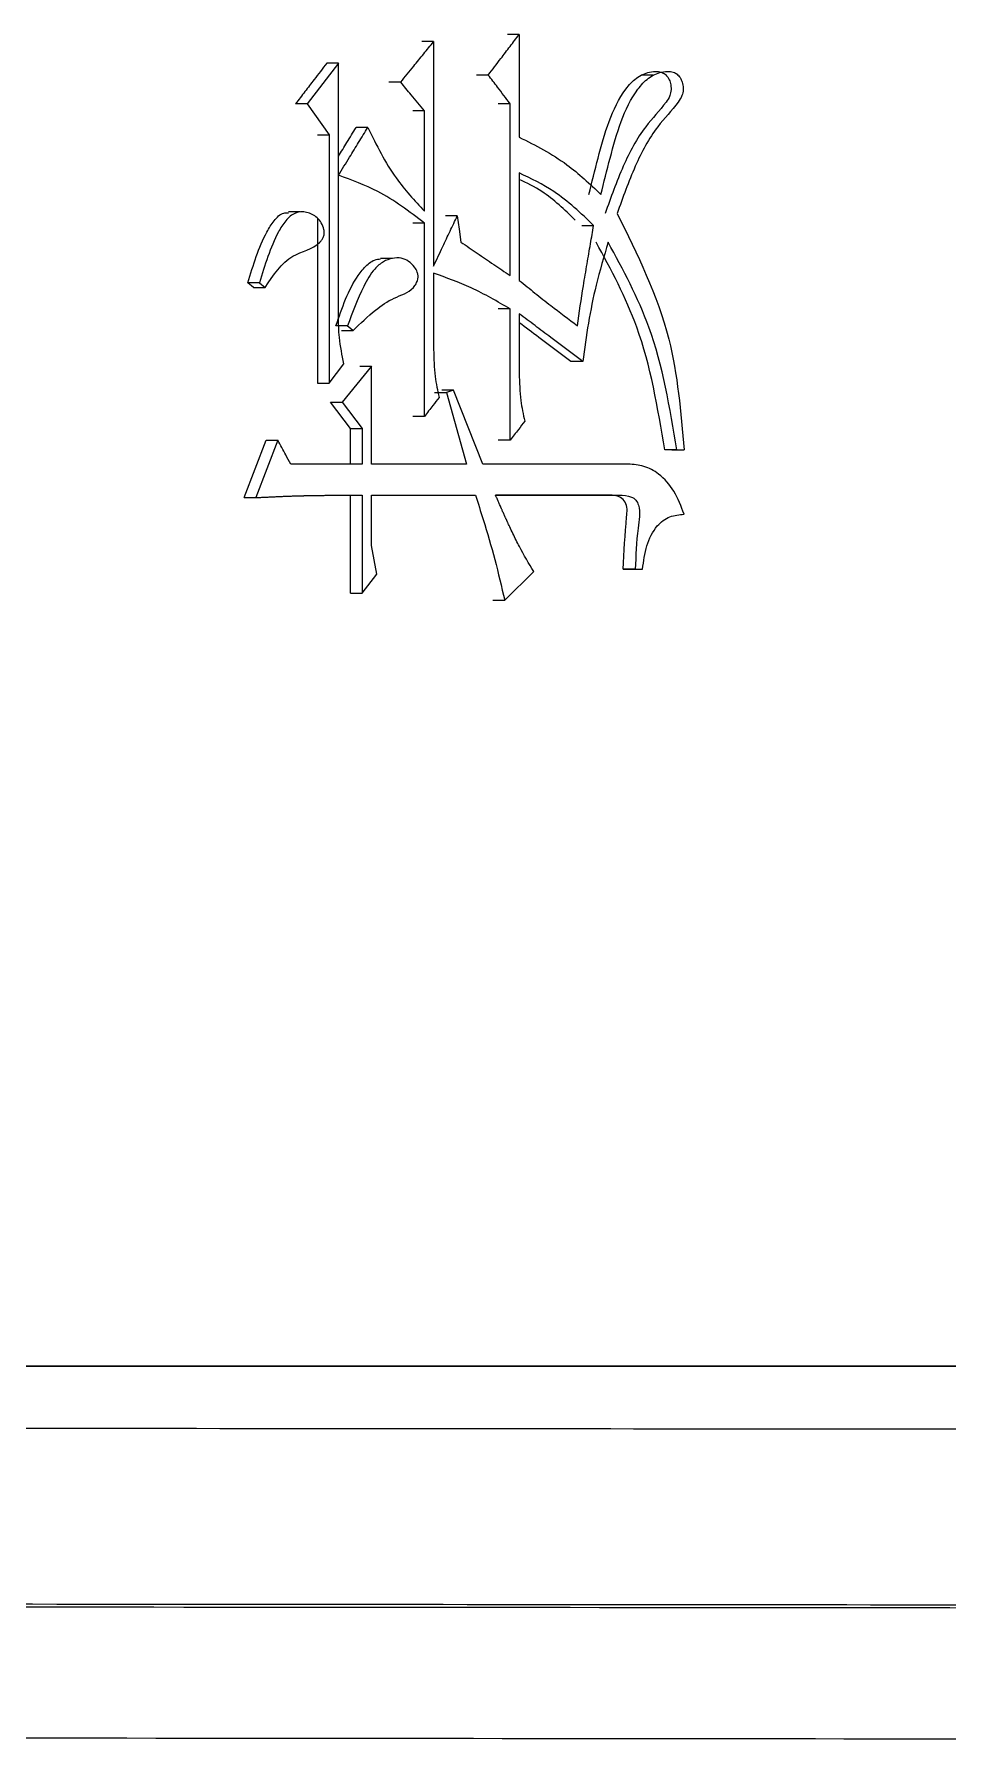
# Model space of a CAD drawing. Header units: millimetres. Extents: x 1890 to 4327, y 775 to 2498.
# Drawn here: x 3048.88 to 3053.02, y 1112.82 to 1120.62 of the extents above; entities that cross this region are included whole.
import ezdxf

# ---------------------------------------------------------------- set-up
doc = ezdxf.new("R2010")
doc.units = ezdxf.units.MM

msp = doc.modelspace()

# ---------------------------------------------------------------- linework, layer by layer
at = {"color": 7, "linetype": 'Continuous', "lineweight": 25}
for p, q in [((3050.6873, 1120.5892), (3050.6339, 1120.5892)), ((3050.6873, 1120.5892), (3050.6873, 1119.5724)), ((3051.0756, 1120.6217), (3051.0217, 1120.6216)), ((3051.0756, 1120.6217), (3051.0756, 1120.1564)), ((3050.2559, 1120.4918), (3050.1145, 1120.3079)), ((3050.2559, 1120.4918), (3050.2031, 1120.4918)), ((3050.2559, 1119.9834), (3050.2559, 1120.4918)), ((3050.9353, 1120.4378), (3050.8816, 1120.4378)), ((3051.6834, 1120.4366), (3051.6284, 1120.4366)), ((3050.5382, 1120.4053), (3050.485, 1120.4053)), ((3050.1145, 1120.3079), (3050.0619, 1120.3079)), ((3050.1145, 1120.3079), (3050.2144, 1120.1673)), ((3050.6459, 1120.2755), (3050.5925, 1120.2755)), ((3050.6459, 1119.8211), (3050.6459, 1120.2755)), ((3051.0343, 1120.3079), (3050.9805, 1120.3079)), ((3051.0343, 1119.5291), (3051.0343, 1120.3079)), ((3050.3888, 1120.1998), (3050.3358, 1120.1998)), ((3050.1616, 1120.1673), (3050.2144, 1120.1673)), ((3050.2144, 1120.1673), (3050.2144, 1119.0423)), ((3050.2559, 1119.3452), (3050.2559, 1119.9833)), ((3051.0756, 1119.9943), (3051.0756, 1119.5075)), ((3050.082, 1119.8177), (3050.0291, 1119.8177)), ((3050.1616, 1119.7879), (3050.1616, 1119.0423)), ((3050.7948, 1119.7995), (3050.7413, 1119.7995)), ((3050.6459, 1119.767), (3050.5925, 1119.767)), ((3050.6459, 1118.8909), (3050.6459, 1119.767)), ((3051.3588, 1119.7563), (3051.4131, 1119.7563)), ((3050.5003, 1119.607), (3050.4468, 1119.6069)), ((3049.8705, 1119.475), (3049.8455, 1119.4966)), ((3049.8705, 1119.475), (3049.923, 1119.475)), ((3049.8979, 1119.4966), (3049.923, 1119.475)), ((3050.6873, 1119.5399), (3050.6873, 1119.1938)), ((3051.0343, 1119.3777), (3050.9805, 1119.3777)), ((3051.0343, 1118.7827), (3051.0343, 1119.3777)), ((3051.0756, 1119.356), (3051.0756, 1119.0856)), ((3050.2694, 1119.2803), (3050.3224, 1119.2803)), ((3050.2144, 1119.0423), (3050.2809, 1119.1289)), ((3050.4054, 1119.118), (3050.2726, 1118.9558)), ((3050.3524, 1119.118), (3050.4054, 1119.118)), ((3050.4054, 1118.6745), (3050.4054, 1119.118)), ((3051.3638, 1119.1397), (3051.3096, 1119.1397)), ((3050.1616, 1119.0423), (3050.2144, 1119.0423)), ((3050.7783, 1119.0099), (3050.7248, 1119.0099)), ((3050.7783, 1119.0099), (3050.7452, 1118.9991)), ((3050.9105, 1118.6745), (3050.7783, 1119.0099)), ((3050.2197, 1118.9558), (3050.2726, 1118.9558)), ((3050.3109, 1118.8368), (3050.2197, 1118.9558)), ((3050.2726, 1118.9558), (3050.3639, 1118.8368)), ((3050.6917, 1118.9991), (3050.7452, 1118.9991)), ((3050.7452, 1118.9991), (3050.8362, 1118.6745)), ((3050.6459, 1118.8909), (3050.5925, 1118.8909)), ((3049.8289, 1118.5231), (3049.9288, 1118.7827)), ((3049.9813, 1118.7827), (3049.8812, 1118.5231)), ((3049.9288, 1118.7827), (3049.9813, 1118.7827)), ((3050.3109, 1118.8368), (3050.3639, 1118.8368)), ((3050.3109, 1118.6745), (3050.3109, 1118.8368)), ((3050.3639, 1118.8368), (3050.3639, 1118.6745)), ((3051.0343, 1118.7827), (3050.9805, 1118.7827)), ((3051.7903, 1118.7394), (3051.7355, 1118.7394)), ((3051.7683, 1118.7394), (3051.8231, 1118.7394)), ((3051.7904, 1118.7394), (3051.8231, 1118.7394)), ((3050.3639, 1118.6745), (3050.0396, 1118.6745)), ((3050.8362, 1118.6745), (3050.4054, 1118.6745)), ((3051.5692, 1118.6745), (3050.9105, 1118.6745)), ((3050.3109, 1118.0904), (3050.3109, 1118.5339)), ((3050.3639, 1118.5339), (3050.3639, 1118.0904)), ((3050.4054, 1118.5339), (3050.8775, 1118.5339)), ((3050.4054, 1118.3067), (3050.4054, 1118.5339)), ((3050.8239, 1118.5339), (3050.8775, 1118.5339)), ((3050.9683, 1118.5339), (3051.5281, 1118.5339)), ((3051.4736, 1118.5339), (3050.9683, 1118.5339)), ((3051.4739, 1118.5339), (3051.5284, 1118.5339)), ((3049.8289, 1118.5231), (3049.8812, 1118.5231)), ((3050.4303, 1118.1769), (3050.4054, 1118.3067)), ((3050.3639, 1118.0904), (3050.4303, 1118.1769)), ((3051.0096, 1118.0579), (3051.1415, 1118.1878)), ((3051.602, 1118.1986), (3051.5474, 1118.1986)), ((3051.5802, 1118.1986), (3051.6348, 1118.1986)), ((3051.602, 1118.1986), (3051.6348, 1118.1986)), ((3050.9558, 1118.0579), (3051.0096, 1118.0579))]:
    msp.add_line(p, q, dxfattribs=at)
at = {"color": 7, "linetype": 'Continuous', "lineweight": 25, "flags": 128}
for points in [[(3050.7948, 1119.7995), (3050.8031, 1119.74), (3050.8114, 1119.6805)], [(3049.8979, 1119.4966), (3049.8781, 1119.4966), (3049.8618, 1119.4966), (3049.8455, 1119.4966)], [(3050.2975, 1119.3019), (3050.2782, 1119.3019), (3050.2614, 1119.3019), (3050.2446, 1119.3019)], [(3050.2975, 1119.3019), (3050.3099, 1119.2911), (3050.3224, 1119.2803)], [(3050.3109, 1118.0904), (3050.3242, 1118.0904), (3050.3374, 1118.0904), (3050.3639, 1118.0904)]]:
    msp.add_lwpolyline(points, dxfattribs=at)
at = {"color": 7, "linetype": 'Continuous', "lineweight": 25}
for points, knots in [([(3050.5382, 1120.4053), (3050.5579, 1120.4296), (3050.5926, 1120.4724), (3050.6423, 1120.5337), (3050.6723, 1120.5707), (3050.6873, 1120.5892)], [0, 0, 0, 0, 0.396526, 0.698263, 1, 1, 1, 1]), ([(3050.9353, 1120.4378), (3050.9543, 1120.4627), (3050.9873, 1120.5058), (3051.034, 1120.5671), (3051.0617, 1120.6035), (3051.0756, 1120.6217)], [0, 0, 0, 0, 0.407195, 0.703597, 1, 1, 1, 1]), ([(3050.2031, 1120.4918), (3050.1839, 1120.4669), (3050.1508, 1120.4237), (3050.1037, 1120.3624), (3050.0758, 1120.3261), (3050.0619, 1120.3079)], [0, 0, 0, 0, 0.407433, 0.703716, 1, 1, 1, 1]), ([(3051.0343, 1120.3079), (3051.0248, 1120.3204), (3051.0058, 1120.3454), (3050.9728, 1120.3887), (3050.9493, 1120.4194), (3050.9353, 1120.4378)], [0, 0, 0, 0, 0.288433, 0.576865, 1, 1, 1, 1]), ([(3051.3916, 1119.8968), (3051.4052, 1119.9515), (3051.4463, 1120.1162), (3051.502, 1120.3116), (3051.6047, 1120.4279), (3051.6567, 1120.4506), (3051.6974, 1120.4559), (3051.7232, 1120.4509), (3051.7413, 1120.439), (3051.754, 1120.4214), (3051.7626, 1120.3985), (3051.7655, 1120.3715), (3051.7591, 1120.341), (3051.7202, 1120.2829), (3051.6322, 1120.1958), (3051.5401, 1120.0212), (3051.491, 1119.8826), (3051.4653, 1119.8102)], [0, 0, 0, 0, 0.113914, 0.343514, 0.39365, 0.444093, 0.471622, 0.490424, 0.505143, 0.519852, 0.535775, 0.554403, 0.572991, 0.596467, 0.700314, 0.843728, 1, 1, 1, 1]), ([(3051.446, 1119.8968), (3051.4596, 1119.9515), (3051.5008, 1120.1162), (3051.5566, 1120.3116), (3051.6594, 1120.4279), (3051.7115, 1120.4506), (3051.7523, 1120.4559), (3051.7781, 1120.4509), (3051.7962, 1120.4389), (3051.8089, 1120.4213), (3051.8175, 1120.3984), (3051.8204, 1120.3714), (3051.8139, 1120.341), (3051.775, 1120.2829), (3051.6869, 1120.1958), (3051.5947, 1120.0212), (3051.5455, 1119.8825), (3051.5198, 1119.8103)], [0, 0, 0, 0, 0.113866, 0.34337, 0.39359, 0.444116, 0.471653, 0.490478, 0.50521, 0.519932, 0.535866, 0.554481, 0.573032, 0.596509, 0.70042, 0.843829, 1, 1, 1, 1]), ([(3050.6459, 1120.2755), (3050.6359, 1120.2875), (3050.616, 1120.3116), (3050.5801, 1120.3548), (3050.5541, 1120.3861), (3050.5382, 1120.4053)], [0, 0, 0, 0, 0.277776, 0.555554, 1, 1, 1, 1]), ([(3050.2559, 1119.9833), (3050.2726, 1120.0106), (3050.3032, 1120.0603), (3050.3475, 1120.1325), (3050.3751, 1120.1773), (3050.3888, 1120.1998)], [0, 0, 0, 0, 0.377948, 0.688974, 1, 1, 1, 1]), ([(3050.2559, 1120.0695), (3050.2688, 1120.0905), (3050.2954, 1120.1339), (3050.3221, 1120.1773), (3050.3358, 1120.1998)], [0, 0, 0, 0, 0.483308, 1, 1, 1, 1]), ([(3050.3889, 1120.1998), (3050.4283, 1120.1203), (3050.4984, 1119.9789), (3050.6009, 1119.8692), (3050.6458, 1119.8211)], [0, 0, 0, 0, 0.562196, 1, 1, 1, 1]), ([(3051.0756, 1120.1564), (3051.1497, 1120.1189), (3051.283, 1120.0513), (3051.3958, 1119.9443), (3051.4459, 1119.8968)], [0, 0, 0, 0, 0.556253, 1, 1, 1, 1]), ([(3050.6459, 1119.767), (3050.5771, 1119.8192), (3050.4551, 1119.9117), (3050.3164, 1119.9616), (3050.2559, 1119.9833)], [0, 0, 0, 0, 0.564258, 1, 1, 1, 1]), ([(3051.4131, 1119.7563), (3051.3549, 1119.8116), (3051.2516, 1119.9096), (3051.129, 1119.9686), (3051.0756, 1119.9943)], [0, 0, 0, 0, 0.563785, 1, 1, 1, 1]), ([(3051.3299, 1119.7808), (3051.2812, 1119.8276), (3051.2031, 1119.9027), (3051.1105, 1119.948), (3051.0756, 1119.9651)], [0, 0, 0, 0, 0.623667, 1, 1, 1, 1]), ([(3049.8455, 1119.4966), (3049.8696, 1119.5768), (3049.8999, 1119.6775), (3049.962, 1119.7778), (3049.997, 1119.8141), (3050.0218, 1119.8136), (3050.0288, 1119.8135)], [0, 0, 0, 0, 0.625775, 0.785774, 0.939583, 1, 1, 1, 1]), ([(3049.923, 1119.475), (3049.9604, 1119.5308), (3050.0265, 1119.6296), (3050.1431, 1119.648), (3050.1822, 1119.6919), (3050.1894, 1119.7055), (3050.192, 1119.7213), (3050.1897, 1119.7433), (3050.1798, 1119.7688), (3050.1539, 1119.7988), (3050.1129, 1119.8198), (3050.0584, 1119.8181), (3050.0144, 1119.7791), (3049.9526, 1119.676), (3049.9221, 1119.5762), (3049.8979, 1119.4966)], [0, 0, 0, 0, 0.207477, 0.366822, 0.383118, 0.39879, 0.41441, 0.430881, 0.46509, 0.497024, 0.558703, 0.619218, 0.681584, 0.746434, 1, 1, 1, 1]), ([(3050.6873, 1119.5724), (3050.7012, 1119.6017), (3050.7261, 1119.6543), (3050.7619, 1119.73), (3050.7838, 1119.7764), (3050.7948, 1119.7995)], [0, 0, 0, 0, 0.387874, 0.693937, 1, 1, 1, 1]), ([(3051.5197, 1119.8102), (3051.6112, 1119.6257), (3051.7761, 1119.2932), (3051.8086, 1118.91), (3051.8231, 1118.7394)], [0, 0, 0, 0, 0.554855, 1, 1, 1, 1]), ([(3051.3391, 1119.3019), (3051.3481, 1119.3623), (3051.3619, 1119.4561), (3051.3828, 1119.5795), (3051.3983, 1119.6706), (3051.4083, 1119.7284), (3051.4131, 1119.7563)], [0, 0, 0, 0, 0.3974374, 0.6170172, 0.8157107, 1, 1, 1, 1]), ([(3050.8114, 1119.6805), (3050.836, 1119.6638), (3050.8855, 1119.6302), (3050.9599, 1119.5797), (3051.0095, 1119.546), (3051.0343, 1119.5291)], [0, 0, 0, 0, 0.331513, 0.665756, 1, 1, 1, 1]), ([(3051.4788, 1119.6805), (3051.4597, 1119.6157), (3051.4243, 1119.4956), (3051.3874, 1119.3142), (3051.3717, 1119.1979), (3051.3638, 1119.1397)], [0, 0, 0, 0, 0.368096, 0.683267, 1, 1, 1, 1]), ([(3051.7355, 1118.7394), (3051.7037, 1118.9298), (3051.6476, 1119.2669), (3051.492, 1119.5551), (3051.4244, 1119.6805)], [0, 0, 0, 0, 0.56483, 1, 1, 1, 1]), ([(3051.7903, 1118.7394), (3051.7585, 1118.9298), (3051.7023, 1119.267), (3051.5466, 1119.5551), (3051.4788, 1119.6805)], [0, 0, 0, 0, 0.564773, 1, 1, 1, 1]), ([(3050.2446, 1119.3019), (3050.2722, 1119.383), (3050.3068, 1119.4845), (3050.3822, 1119.5773), (3050.4195, 1119.6033), (3050.4422, 1119.6043), (3050.4469, 1119.6045)], [0, 0, 0, 0, 0.6392681, 0.8011578, 0.9582099, 1, 1, 1, 1]), ([(3050.3224, 1119.2803), (3050.3556, 1119.3123), (3050.4138, 1119.3682), (3050.5057, 1119.432), (3050.5787, 1119.4515), (3050.6085, 1119.4918), (3050.616, 1119.5105), (3050.6175, 1119.5289), (3050.613, 1119.5479), (3050.5995, 1119.5715), (3050.5751, 1119.5956), (3050.5392, 1119.6105), (3050.4993, 1119.6092), (3050.4572, 1119.5932), (3050.4094, 1119.5523), (3050.3531, 1119.4528), (3050.3197, 1119.3623), (3050.2975, 1119.3019)], [0, 0, 0, 0, 0.148754, 0.260728, 0.372296, 0.394322, 0.416456, 0.432197, 0.447933, 0.473769, 0.515229, 0.556405, 0.603707, 0.651901, 0.70837, 0.805731, 1, 1, 1, 1]), ([(3051.0343, 1119.3777), (3051.0054, 1119.3946), (3050.9475, 1119.4286), (3050.8333, 1119.4878), (3050.7448, 1119.5194), (3050.6873, 1119.5399)], [0, 0, 0, 0, 0.259479, 0.519027, 1, 1, 1, 1]), ([(3051.0756, 1119.5075), (3051.0993, 1119.4882), (3051.1469, 1119.4497), (3051.2344, 1119.3806), (3051.2989, 1119.3322), (3051.3391, 1119.3019)], [0, 0, 0, 0, 0.273449, 0.546904, 1, 1, 1, 1]), ([(3050.2809, 1119.1289), (3050.2726, 1119.1686), (3050.2578, 1119.2398), (3050.2565, 1119.3129), (3050.2559, 1119.3452)], [0, 0, 0, 0, 0.558836, 1, 1, 1, 1]), ([(3051.3638, 1119.1397), (3051.3154, 1119.176), (3051.2433, 1119.2302), (3051.1472, 1119.3024), (3051.0994, 1119.3381), (3051.0756, 1119.356)], [0, 0, 0, 0, 0.503826, 0.751913, 1, 1, 1, 1]), ([(3051.3095, 1119.1397), (3051.2612, 1119.176), (3051.1833, 1119.2347), (3051.1052, 1119.2933), (3051.0756, 1119.3155)], [0, 0, 0, 0, 0.620419, 1, 1, 1, 1]), ([(3050.6873, 1119.1938), (3050.6883, 1119.1527), (3050.69, 1119.0794), (3050.7054, 1119.0085), (3050.7121, 1118.9774)], [0, 0, 0, 0, 0.561072, 1, 1, 1, 1]), ([(3051.0756, 1119.0856), (3051.0766, 1119.0445), (3051.0783, 1118.9713), (3051.0936, 1118.9004), (3051.1003, 1118.8692)], [0, 0, 0, 0, 0.5610721, 1, 1, 1, 1]), ([(3050.7121, 1118.9774), (3050.7026, 1118.9651), (3050.6869, 1118.9445), (3050.6648, 1118.9156), (3050.6522, 1118.8991), (3050.6459, 1118.8909)], [0, 0, 0, 0, 0.428361, 0.714181, 1, 1, 1, 1]), ([(3051.1003, 1118.8692), (3051.0909, 1118.8569), (3051.0752, 1118.8363), (3051.0532, 1118.8074), (3051.0406, 1118.791), (3051.0343, 1118.7827)], [0, 0, 0, 0, 0.428361, 0.714181, 1, 1, 1, 1]), ([(3050.0396, 1118.6745), (3050.032, 1118.6886), (3050.0185, 1118.7137), (3049.9991, 1118.7497), (3049.9872, 1118.7717), (3049.9813, 1118.7827)], [0, 0, 0, 0, 0.39045, 0.695224, 1, 1, 1, 1]), ([(3051.8232, 1118.4474), (3051.8096, 1118.4835), (3051.783, 1118.5545), (3051.7167, 1118.63), (3051.6419, 1118.6696), (3051.5933, 1118.6729), (3051.5692, 1118.6745)], [0, 0, 0, 0, 0.291064, 0.572494, 0.787521, 1, 1, 1, 1]), ([(3049.8812, 1118.5231), (3049.8843, 1118.5232), (3049.8905, 1118.5235), (3049.8998, 1118.524), (3049.909, 1118.5245), (3049.9167, 1118.5248), (3049.9245, 1118.5252), (3049.9306, 1118.5255), (3049.9384, 1118.5259), (3049.9461, 1118.5262), (3049.9553, 1118.5267), (3049.9631, 1118.527), (3049.9708, 1118.5274), (3049.977, 1118.5276), (3049.9847, 1118.528), (3049.9908, 1118.5282), (3049.9986, 1118.5286), (3050.0063, 1118.5289), (3050.0155, 1118.5292), (3050.0233, 1118.5295), (3050.031, 1118.5298), (3050.0371, 1118.53), (3050.0449, 1118.5303), (3050.0526, 1118.5306), (3050.0603, 1118.5308), (3050.068, 1118.531), (3050.0757, 1118.5312), (3050.0834, 1118.5314), (3050.0911, 1118.5316), (3050.0973, 1118.5318), (3050.105, 1118.532), (3050.1127, 1118.5321), (3050.1205, 1118.5323), (3050.1282, 1118.5324), (3050.1359, 1118.5326), (3050.1436, 1118.5327), (3050.1513, 1118.5328), (3050.1575, 1118.5329), (3050.1652, 1118.533), (3050.1729, 1118.5331), (3050.1806, 1118.5332), (3050.1883, 1118.5333), (3050.196, 1118.5334), (3050.2037, 1118.5334), (3050.2114, 1118.5335), (3050.2191, 1118.5336), (3050.2268, 1118.5336), (3050.2345, 1118.5337), (3050.2407, 1118.5337), (3050.2484, 1118.5337), (3050.2561, 1118.5338), (3050.2638, 1118.5338), (3050.2715, 1118.5338), (3050.2792, 1118.5338), (3050.2869, 1118.5338), (3050.2946, 1118.5339), (3050.3008, 1118.5339), (3050.3085, 1118.5339), (3050.3162, 1118.5339), (3050.3239, 1118.5339), (3050.3316, 1118.5339), (3050.3393, 1118.5339), (3050.347, 1118.5339), (3050.3552, 1118.5339), (3050.3603, 1118.5339), (3050.3639, 1118.5339)], [0, 0, 0, 0, 0.019168, 0.038335, 0.057502, 0.07667, 0.086254, 0.105421, 0.115005, 0.134172, 0.15334, 0.172507, 0.182091, 0.201259, 0.210842, 0.23001, 0.239594, 0.258761, 0.277929, 0.297096, 0.30668, 0.325847, 0.335431, 0.354599, 0.373766, 0.38335, 0.402517, 0.421685, 0.431268, 0.450436, 0.46002, 0.479187, 0.498355, 0.507938, 0.527106, 0.546273, 0.555857, 0.575025, 0.584608, 0.603776, 0.622943, 0.632527, 0.651695, 0.670862, 0.680446, 0.699613, 0.718781, 0.728365, 0.747532, 0.757116, 0.776283, 0.795451, 0.805034, 0.824202, 0.843369, 0.852953, 0.872121, 0.881704, 0.900872, 0.920039, 0.929623, 0.948791, 0.967958, 0.977542, 1, 1, 1, 1]), ([(3050.8775, 1118.5339), (3050.8891, 1118.4972), (3050.9196, 1118.4007), (3050.9666, 1118.243), (3050.9952, 1118.1197), (3051.0096, 1118.0579)], [0, 0, 0, 0, 0.234581, 0.616855, 1, 1, 1, 1]), ([(3051.1415, 1118.1878), (3051.1191, 1118.225), (3051.0855, 1118.2809), (3051.0516, 1118.3501), (3051.035, 1118.3849), (3051.0275, 1118.4012), (3051.0234, 1118.41), (3051.0211, 1118.415), (3051.0183, 1118.4212), (3051.016, 1118.4263), (3051.0131, 1118.4326), (3051.0109, 1118.4376), (3051.0086, 1118.4426), (3051.0063, 1118.4477), (3051.0041, 1118.4527), (3051.0013, 1118.459), (3050.999, 1118.4641), (3050.9962, 1118.4704), (3050.994, 1118.4755), (3050.9912, 1118.4818), (3050.9889, 1118.4869), (3050.9862, 1118.4932), (3050.9839, 1118.4983), (3050.9812, 1118.5046), (3050.9789, 1118.5097), (3050.9762, 1118.516), (3050.9739, 1118.5211), (3050.9711, 1118.5275), (3050.9695, 1118.5313), (3050.9683, 1118.5339)], [0, 0, 0, 0, 0.340494, 0.510588, 0.595628, 0.638147, 0.648777, 0.670037, 0.680666, 0.701926, 0.712556, 0.733815, 0.744445, 0.755075, 0.776334, 0.786964, 0.808224, 0.818854, 0.840113, 0.850743, 0.872003, 0.882632, 0.903892, 0.914522, 0.935781, 0.946411, 0.967671, 0.9783, 1, 1, 1, 1]), ([(3051.5474, 1118.1986), (3051.5511, 1118.2776), (3051.5554, 1118.3684), (3051.5662, 1118.4698), (3051.5589, 1118.5042), (3051.5259, 1118.5343), (3051.4951, 1118.5341), (3051.4736, 1118.5339)], [0, 0, 0, 0, 0.575027, 0.661027, 0.741894, 0.819512, 1, 1, 1, 1]), ([(3051.5281, 1118.5339), (3051.5473, 1118.5336), (3051.5741, 1118.5331), (3051.6057, 1118.514), (3051.6284, 1118.4657), (3051.6073, 1118.3554), (3051.6041, 1118.2599), (3051.602, 1118.1986)], [0, 0, 0, 0, 0.163972, 0.228894, 0.296062, 0.547773, 1, 1, 1, 1]), ([(3051.6348, 1118.1986), (3051.6396, 1118.2345), (3051.6492, 1118.3054), (3051.6917, 1118.3938), (3051.757, 1118.4416), (3051.8013, 1118.4455), (3051.8232, 1118.4474)], [0, 0, 0, 0, 0.292624, 0.57669, 0.790427, 1, 1, 1, 1]), ([(3051.5474, 1118.1986), (3051.5535, 1118.1986), (3051.5644, 1118.1986), (3051.5753, 1118.1986), (3051.5801, 1118.1986)], [0, 0, 0, 0, 0.56, 1, 1, 1, 1]), ([(3062.5238, 1114.5875), (3061.7867, 1114.5875), (3060.1327, 1114.5875), (3056.2829, 1114.5875), (3052.0432, 1114.5874), (3046.4425, 1114.5874), (3040.5907, 1114.5873), (3034.4593, 1114.5873), (3028.064, 1114.5872), (3024.0701, 1114.5871), (3021.3659, 1114.5871)], [0, 0, 0, 0, 0.0675233, 0.1515081, 0.3196482, 0.4036328, 0.5717715, 0.7399066, 0.8238912, 1, 1, 1, 1]), ([(3021.4741, 1114.5871), (3022.1204, 1114.5871), (3025.3557, 1114.5872), (3031.1077, 1114.5873), (3037.3073, 1114.5873), (3043.3167, 1114.5874), (3047.9561, 1114.5874), (3053.4934, 1114.5875), (3057.7018, 1114.5875), (3062.6362, 1114.5875), (3067.2339, 1114.5876), (3071.329, 1114.5876), (3075.0106, 1114.5876), (3077.6191, 1114.5877), (3080.4292, 1114.5878), (3082.2995, 1114.5878), (3084.3278, 1114.5879), (3085.0841, 1114.588), (3085.6128, 1114.5881)], [0, 0, 0, 0, 0.020124, 0.100733, 0.181328, 0.221587, 0.302184, 0.342442, 0.423039, 0.463298, 0.543894, 0.624491, 0.664749, 0.745346, 0.785604, 0.8662, 0.906458, 1, 1, 1, 1]), ([(3014.3351, 1114.3191), (3015.6074, 1114.3191), (3017.9337, 1114.319), (3021.2972, 1114.3186), (3024.4303, 1114.318), (3027.5465, 1114.3173), (3030.6402, 1114.3164), (3033.7057, 1114.3153), (3036.7372, 1114.314), (3040.9912, 1114.3119), (3046.5316, 1114.3085), (3053.2755, 1114.3033), (3060.0031, 1114.2966), (3065.7241, 1114.2893), (3070.4446, 1114.2817), (3074.2474, 1114.2742), (3077.6815, 1114.266), (3080.6399, 1114.257), (3083.0933, 1114.2472), (3084.1389, 1114.2404), (3084.6707, 1114.2369)], [0, 0, 0, 0, 0.037781, 0.069081, 0.100468, 0.131943, 0.163506, 0.195157, 0.226895, 0.258722, 0.330934, 0.408983, 0.49287, 0.582593, 0.645672, 0.711347, 0.779618, 0.850484, 0.923944, 1, 1, 1, 1]), ([(3085.4267, 1113.4378), (3084.927, 1113.4411), (3083.9412, 1113.4476), (3081.6606, 1113.4568), (3078.8998, 1113.4655), (3075.6715, 1113.4735), (3072.0608, 1113.4809), (3067.5148, 1113.4886), (3061.9117, 1113.4962), (3055.193, 1113.5035), (3048.2903, 1113.5092), (3041.3608, 1113.5137), (3034.5368, 1113.517), (3027.9267, 1113.5192), (3021.6169, 1113.5205), (3017.1126, 1113.5209), (3014.7298, 1113.521), (3014.3351, 1113.521)], [0, 0, 0, 0, 0.07139, 0.140843, 0.208359, 0.273937, 0.337578, 0.399281, 0.488173, 0.572709, 0.652888, 0.72871, 0.800173, 0.867277, 0.930021, 0.988406, 1, 1, 1, 1]), ([(3085.9635, 1113.4238), (3085.2387, 1113.4284), (3083.7889, 1113.4375), (3079.9986, 1113.4504), (3075.1005, 1113.4625), (3069.0598, 1113.4734), (3062.0119, 1113.4832), (3054.069, 1113.4915), (3045.3693, 1113.4982), (3036.0624, 1113.5032), (3027.6206, 1113.506), (3020.3405, 1113.5074), (3016.3369, 1113.5076), (3014.3351, 1113.5077)], [0, 0, 0, 0, 0.0981345, 0.196269, 0.2944034, 0.3925379, 0.4906723, 0.5888066, 0.686941, 0.7850753, 0.8832097, 0.9416048, 1, 1, 1, 1]), ([(2995.9479, 1112.9161), (2998.9726, 1112.917), (3005.0091, 1112.9187), (3014.1622, 1112.919), (3023.2041, 1112.9177), (3032.0315, 1112.9146), (3040.5237, 1112.91), (3047.3682, 1112.9048), (3052.8253, 1112.8997), (3057.1781, 1112.8951), (3061.6359, 1112.8895), (3066.1145, 1112.883), (3070.2484, 1112.8757), (3073.9888, 1112.868), (3077.3071, 1112.8598), (3080.3423, 1112.8508), (3082.9945, 1112.8409), (3085.2294, 1112.8302), (3086.2074, 1112.8227), (3086.7065, 1112.8188)], [0, 0, 0, 0, 0.074691, 0.149062, 0.223115, 0.296848, 0.370262, 0.443356, 0.483243, 0.526636, 0.573536, 0.623941, 0.677851, 0.725458, 0.775499, 0.827974, 0.882883, 0.940225, 1, 1, 1, 1])]:
    msp.add_open_spline(points, degree=3, knots=knots, dxfattribs=at)

doc.saveas('drawing.dxf')
